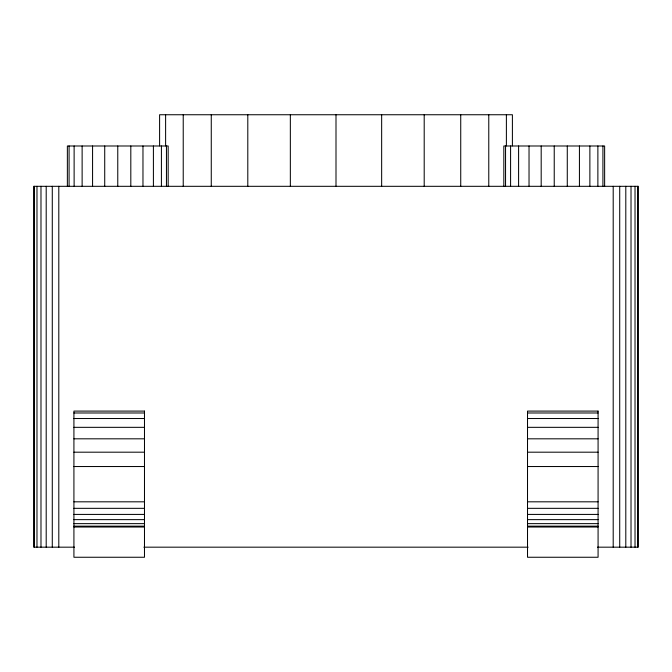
<?xml version="1.0" encoding="UTF-8"?>
<svg xmlns="http://www.w3.org/2000/svg" width="672" height="672" viewBox="0 0 672 672"><rect width="100%" height="100%" fill="white"/><g stroke="black" fill="none" stroke-linecap="round" stroke-linejoin="round"><path stroke-width="1.01" d="M73.92 412.986L144.48 412.986M527.52 412.986L598.08 412.986M73.92 418.522L144.48 418.522M527.52 418.522L598.08 418.522M73.92 427.333L144.48 427.333M527.52 427.333L598.08 427.333M73.92 438.816L144.48 438.816M527.52 438.816L598.08 438.816M73.92 452.189L144.48 452.189M527.52 452.189L598.08 452.189M73.92 466.536L144.48 466.536M527.52 466.536L598.08 466.536M73.92 501.816L144.48 501.816M527.52 501.816L598.08 501.816M73.92 508.334L144.48 508.334M527.52 508.334L598.08 508.334M73.92 514.416L144.48 514.416M527.52 514.416L598.08 514.416M73.92 519.632L144.48 519.632M527.52 519.632L598.08 519.632M73.92 523.639L144.48 523.639M527.52 523.639L598.08 523.639M73.92 526.159L144.48 526.159M527.52 526.159L598.08 526.159M73.92 527.016L144.48 527.016M527.52 527.016L598.08 527.016M74.55 547.176L33.6 547.176L33.6 186.312L638.4 186.312L638.4 547.176L597.45 547.176M143.85 547.176L528.15 547.176M637.543 186.312L637.543 547.176M635.023 186.312L635.023 547.176M631.016 186.312L631.016 547.176M625.8 186.312L625.8 547.176M619.718 186.312L619.718 547.176M613.2 186.312L613.2 547.176M604.632 186.312L604.632 145.992L503.832 145.992L503.832 186.312M602.918 145.992L602.918 186.312M597.878 145.992L597.878 186.312M589.873 145.992L589.873 186.312M579.432 145.992L579.432 186.312M567.277 145.992L567.277 186.312M554.232 145.992L554.232 186.312M541.187 145.992L541.187 186.312M529.032 145.992L529.032 186.312M518.591 145.992L518.591 186.312M512.4 145.858L512.4 114.744L159.6 114.744L159.6 145.858M510.586 145.992L510.586 186.312M506.386 114.744L506.386 145.858M505.546 145.992L505.546 186.312M488.771 114.744L488.771 186.312M460.732 114.744L460.732 186.312M424.2 114.744L424.2 186.312M381.654 114.744L381.654 186.312M336 114.744L336 186.312M290.346 114.744L290.346 186.312M247.8 114.744L247.8 186.312M211.268 114.744L211.268 186.312M183.229 114.744L183.229 186.312M168.168 186.312L168.168 145.992L67.368 145.992L67.368 186.312M166.454 145.992L166.454 186.312M165.614 114.744L165.614 145.858M161.414 145.992L161.414 186.312M153.409 145.992L153.409 186.312M142.968 145.992L142.968 186.312M130.813 145.992L130.813 186.312M117.768 145.992L117.768 186.312M104.723 145.992L104.723 186.312M92.568 145.992L92.568 186.312M82.127 145.992L82.127 186.312M74.122 145.992L74.122 186.312M69.082 145.992L69.082 186.312M58.8 186.312L58.8 547.176M52.282 186.312L52.282 547.176M46.2 186.312L46.2 547.176M40.984 186.312L40.984 547.176M36.977 186.312L36.977 547.176M34.457 186.312L34.457 547.176M144.48 411.096L73.92 411.096L73.92 557.256L144.48 557.256L144.48 411.096M598.08 411.096L527.52 411.096L527.52 557.256L598.08 557.256L598.08 411.096"/></g></svg>
